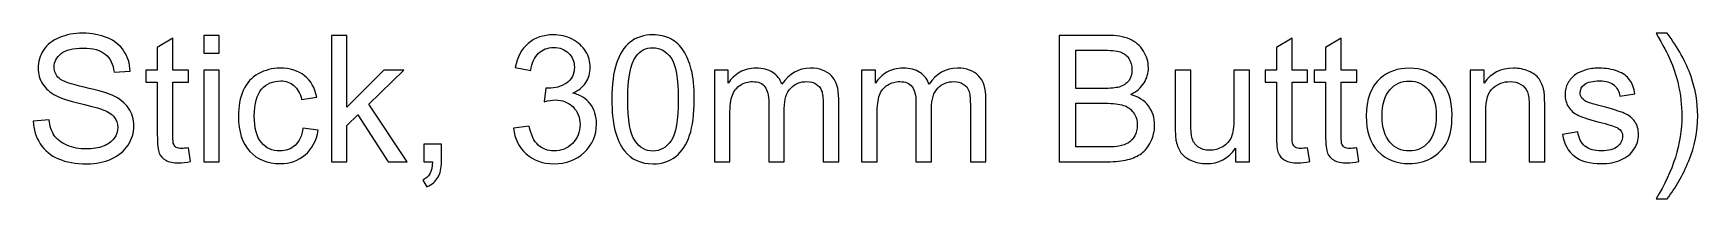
# Model space of a CAD drawing. Header units: millimetres. Extents: x 198 to 2216, y -826 to 151.
# Drawn here: x 723.9 to 963.2, y -583.4 to -559.6 of the extents above; entities that cross this region are included whole.
import ezdxf

# ---------------------------------------------------------------- set-up
doc = ezdxf.new("R2010")
doc.units = ezdxf.units.MM
doc.header["$MEASUREMENT"] = 0
doc.layers.add('Layer 1', color=7, linetype='Continuous')

msp = doc.modelspace()

# ---------------------------------------------------------------- linework, layer by layer
at = {"layer": 'Layer 1', "color": 250}
for points, knots in [([(723.8886, -572.2473), (723.8886, -572.2473), (726.1492, -572.0441), (726.1492, -572.0441), (726.255, -572.9585), (726.5048, -573.7078), (726.8985, -574.2962), (727.2922, -574.8804), (727.9018, -575.3546), (728.7273, -575.7186), (729.5528, -576.0785), (730.4841, -576.2605), (731.5171, -576.2605), (732.4357, -576.2605), (733.2443, -576.125), (733.947, -575.8499), (734.6497, -575.5747), (735.1704, -575.1979), (735.5133, -574.7196), (735.8562, -574.2412), (736.0298, -573.7205), (736.0298, -573.1617), (736.0298, -572.5944), (735.8647, -572.0991), (735.5345, -571.6716), (735.2043, -571.2482), (734.6582, -570.8926), (733.8962, -570.6005), (733.4094, -570.4143), (732.3299, -570.1179), (730.6577, -569.7158), (728.9855, -569.3136), (727.8171, -568.9368), (727.1483, -568.5812), (726.2804, -568.124), (725.637, -567.5568), (725.2136, -566.8837), (724.7861, -566.2106), (724.5744, -565.4528), (724.5744, -564.6188), (724.5744, -563.696), (724.8369, -562.8366), (725.3576, -562.0407), (725.8783, -561.2406), (726.636, -560.6353), (727.6393, -560.2204), (728.6384, -559.8055), (729.7518, -559.5981), (730.9752, -559.5981), (732.3214, -559.5981), (733.511, -559.814), (734.5397, -560.25), (735.5684, -560.6818), (736.36, -561.3211), (736.9146, -562.1677), (737.4691, -563.0102), (737.7655, -563.9669), (737.8078, -565.0337), (737.8078, -565.0337), (735.4964, -565.2115), (735.4964, -565.2115), (735.3736, -564.0643), (734.9545, -563.1964), (734.2391, -562.6122), (733.5237, -562.0238), (732.4653, -561.7317), (731.0683, -561.7317), (729.6121, -561.7317), (728.5495, -561.9984), (727.8849, -562.5318), (727.2202, -563.0652), (726.8858, -563.7087), (726.8858, -564.4622), (726.8858, -565.1141), (727.1229, -565.6518), (727.5928, -566.0751), (728.0584, -566.4942), (729.2649, -566.9302), (731.2207, -567.3705), (733.1765, -567.815), (734.5185, -568.2002), (735.2466, -568.5304), (736.3007, -569.0173), (737.0839, -569.6311), (737.5877, -570.3804), (738.0914, -571.1255), (738.3412, -571.9848), (738.3412, -572.9585), (738.3412, -573.9279), (738.066, -574.8339), (737.5115, -575.689), (736.9569, -576.5441), (736.1653, -577.2088), (735.1281, -577.6829), (734.0909, -578.157), (732.9268, -578.3941), (731.6271, -578.3941), (729.9846, -578.3941), (728.6088, -578.1528), (727.4996, -577.6744), (726.3863, -577.1961), (725.5184, -576.4764), (724.8877, -575.5112), (724.2527, -574.5502), (723.9225, -573.4623), (723.8886, -572.2473)], [0, 0, 0, 0, 0.02857143, 0.02857143, 0.02857143, 0.05714286, 0.05714286, 0.05714286, 0.08571429, 0.08571429, 0.08571429, 0.11428571, 0.11428571, 0.11428571, 0.14285714, 0.14285714, 0.14285714, 0.17142857, 0.17142857, 0.17142857, 0.2, 0.2, 0.2, 0.22857143, 0.22857143, 0.22857143, 0.25714286, 0.25714286, 0.25714286, 0.28571429, 0.28571429, 0.28571429, 0.31428571, 0.31428571, 0.31428571, 0.34285714, 0.34285714, 0.34285714, 0.37142857, 0.37142857, 0.37142857, 0.4, 0.4, 0.4, 0.42857143, 0.42857143, 0.42857143, 0.45714286, 0.45714286, 0.45714286, 0.48571429, 0.48571429, 0.48571429, 0.51428571, 0.51428571, 0.51428571, 0.54285714, 0.54285714, 0.54285714, 0.57142857, 0.57142857, 0.57142857, 0.6, 0.6, 0.6, 0.62857143, 0.62857143, 0.62857143, 0.65714286, 0.65714286, 0.65714286, 0.68571429, 0.68571429, 0.68571429, 0.71428571, 0.71428571, 0.71428571, 0.74285714, 0.74285714, 0.74285714, 0.77142857, 0.77142857, 0.77142857, 0.8, 0.8, 0.8, 0.82857143, 0.82857143, 0.82857143, 0.85714286, 0.85714286, 0.85714286, 0.88571429, 0.88571429, 0.88571429, 0.91428571, 0.91428571, 0.91428571, 0.94285714, 0.94285714, 0.94285714, 0.97142857, 0.97142857, 0.97142857, 1, 1, 1, 1]), ([(748.3954, -562.4429), (748.3954, -562.4429), (748.3954, -559.9029), (748.3954, -559.9029), (748.3954, -559.9029), (750.6306, -559.9029), (750.6306, -559.9029), (750.6306, -559.9029), (750.6306, -562.4429), (750.6306, -562.4429), (750.6306, -562.4429), (748.3954, -562.4429), (748.3954, -562.4429)], [0, 0, 0, 0, 0.25, 0.25, 0.25, 0.5, 0.5, 0.5, 0.75, 0.75, 0.75, 1, 1, 1, 1]), ([(766.7469, -578.0893), (766.7469, -578.0893), (766.7469, -559.9029), (766.7469, -559.9029), (766.7469, -559.9029), (768.9821, -559.9029), (768.9821, -559.9029), (768.9821, -559.9029), (768.9821, -570.2619), (768.9821, -570.2619), (768.9821, -570.2619), (774.2653, -564.9067), (774.2653, -564.9067), (774.2653, -564.9067), (777.1524, -564.9067), (777.1524, -564.9067), (777.1524, -564.9067), (772.1232, -569.8047), (772.1232, -569.8047), (772.1232, -569.8047), (777.6604, -578.0893), (777.6604, -578.0893), (777.6604, -578.0893), (774.9087, -578.0893), (774.9087, -578.0893), (774.9087, -578.0893), (770.5315, -571.3541), (770.5315, -571.3541), (770.5315, -571.3541), (768.9821, -572.8611), (768.9821, -572.8611), (768.9821, -572.8611), (768.9821, -578.0893), (768.9821, -578.0893), (768.9821, -578.0893), (766.7469, -578.0893), (766.7469, -578.0893)], [0, 0, 0, 0, 0.08333333, 0.08333333, 0.08333333, 0.16666667, 0.16666667, 0.16666667, 0.25, 0.25, 0.25, 0.33333333, 0.33333333, 0.33333333, 0.41666667, 0.41666667, 0.41666667, 0.5, 0.5, 0.5, 0.58333333, 0.58333333, 0.58333333, 0.66666667, 0.66666667, 0.66666667, 0.75, 0.75, 0.75, 0.83333333, 0.83333333, 0.83333333, 0.91666667, 0.91666667, 0.91666667, 1, 1, 1, 1]), ([(792.9428, -573.2633), (792.9428, -573.2633), (795.178, -572.9585), (795.178, -572.9585), (795.4362, -574.2285), (795.868, -575.1429), (796.4819, -575.7017), (797.0957, -576.2605), (797.8492, -576.5399), (798.7425, -576.5399), (799.8008, -576.5399), (800.694, -576.1758), (801.4137, -575.4477), (802.1334, -574.7196), (802.4932, -573.8179), (802.4932, -572.7426), (802.4932, -571.7181), (802.1588, -570.8715), (801.4857, -570.2026), (800.8168, -569.538), (799.9659, -569.2035), (798.9287, -569.2035), (798.5054, -569.2035), (797.9805, -569.2882), (797.3497, -569.4533), (797.3497, -569.4533), (797.5995, -567.4975), (797.5995, -567.4975), (797.7476, -567.5144), (797.8704, -567.5229), (797.9593, -567.5229), (798.916, -567.5229), (799.7712, -567.2731), (800.5374, -566.7778), (801.2994, -566.2825), (801.6804, -565.5205), (801.6804, -564.4918), (801.6804, -563.6748), (801.401, -562.9975), (800.8464, -562.4598), (800.2919, -561.9222), (799.5764, -561.6555), (798.7001, -561.6555), (797.8281, -561.6555), (797.1042, -561.9307), (796.5242, -562.481), (795.9442, -563.0313), (795.5717, -563.8568), (795.4066, -564.9575), (795.4066, -564.9575), (793.1714, -564.5511), (793.1714, -564.5511), (793.4466, -563.0525), (794.0646, -561.8883), (795.0341, -561.0628), (795.9993, -560.2373), (797.2058, -559.8267), (798.6451, -559.8267), (799.6357, -559.8267), (800.5501, -560.0384), (801.3841, -560.4659), (802.2223, -560.8893), (802.8615, -561.4692), (803.3018, -562.2016), (803.7463, -562.9382), (803.9664, -563.7171), (803.9664, -564.5426), (803.9664, -565.3258), (803.7547, -566.037), (803.3356, -566.6805), (802.9123, -567.3239), (802.2858, -567.8362), (801.4603, -568.2172), (802.5355, -568.4627), (803.3695, -568.9792), (803.9664, -569.7623), (804.5591, -570.5413), (804.8554, -571.5234), (804.8554, -572.696), (804.8554, -574.2835), (804.2754, -575.634), (803.1197, -576.7389), (801.9598, -577.8438), (800.4951, -578.3941), (798.7255, -578.3941), (797.1296, -578.3941), (795.8045, -577.9157), (794.7504, -576.9632), (793.6921, -576.0107), (793.091, -574.7788), (792.9428, -573.2633)], [0, 0, 0, 0, 0.03333333, 0.03333333, 0.03333333, 0.06666667, 0.06666667, 0.06666667, 0.1, 0.1, 0.1, 0.13333333, 0.13333333, 0.13333333, 0.16666667, 0.16666667, 0.16666667, 0.2, 0.2, 0.2, 0.23333333, 0.23333333, 0.23333333, 0.26666667, 0.26666667, 0.26666667, 0.3, 0.3, 0.3, 0.33333333, 0.33333333, 0.33333333, 0.36666667, 0.36666667, 0.36666667, 0.4, 0.4, 0.4, 0.43333333, 0.43333333, 0.43333333, 0.46666667, 0.46666667, 0.46666667, 0.5, 0.5, 0.5, 0.53333333, 0.53333333, 0.53333333, 0.56666667, 0.56666667, 0.56666667, 0.6, 0.6, 0.6, 0.63333333, 0.63333333, 0.63333333, 0.66666667, 0.66666667, 0.66666667, 0.7, 0.7, 0.7, 0.73333333, 0.73333333, 0.73333333, 0.76666667, 0.76666667, 0.76666667, 0.8, 0.8, 0.8, 0.83333333, 0.83333333, 0.83333333, 0.86666667, 0.86666667, 0.86666667, 0.9, 0.9, 0.9, 0.93333333, 0.93333333, 0.93333333, 0.96666667, 0.96666667, 0.96666667, 1, 1, 1, 1]), ([(807.0694, -569.1146), (807.0694, -566.9683), (807.2895, -565.2327), (807.7298, -563.9203), (808.1743, -562.6038), (808.8305, -561.592), (809.7025, -560.885), (810.5704, -560.1781), (811.6668, -559.8267), (812.9876, -559.8267), (813.9613, -559.8267), (814.8164, -560.0214), (815.5572, -560.4151), (816.2938, -560.8088), (816.9034, -561.3761), (817.3776, -562.1169), (817.8517, -562.8535), (818.2242, -563.7552), (818.4952, -564.8178), (818.7703, -565.8804), (818.9058, -567.3155), (818.9058, -569.1146), (818.9058, -571.2482), (818.6857, -572.9754), (818.2496, -574.2878), (817.8136, -575.6043), (817.1574, -576.6161), (816.2854, -577.3273), (815.4175, -578.0385), (814.3169, -578.3941), (812.9876, -578.3941), (811.2392, -578.3941), (809.8634, -577.7718), (808.8643, -576.523), (807.6663, -574.999), (807.0694, -572.5309), (807.0694, -569.1146)], [0, 0, 0, 0, 0.08333333, 0.08333333, 0.08333333, 0.16666667, 0.16666667, 0.16666667, 0.25, 0.25, 0.25, 0.33333333, 0.33333333, 0.33333333, 0.41666667, 0.41666667, 0.41666667, 0.5, 0.5, 0.5, 0.58333333, 0.58333333, 0.58333333, 0.66666667, 0.66666667, 0.66666667, 0.75, 0.75, 0.75, 0.83333333, 0.83333333, 0.83333333, 0.91666667, 0.91666667, 0.91666667, 1, 1, 1, 1]), ([(871.3568, -578.0893), (871.3568, -578.0893), (871.3568, -559.9029), (871.3568, -559.9029), (871.3568, -559.9029), (878.1809, -559.9029), (878.1809, -559.9029), (879.5695, -559.9029), (880.6828, -560.0849), (881.5253, -560.4532), (882.3635, -560.8215), (883.0196, -561.3888), (883.4938, -562.155), (883.9721, -562.917), (884.2092, -563.7171), (884.2092, -564.5553), (884.2092, -565.33), (883.9975, -566.0624), (883.5784, -566.7482), (883.1593, -567.434), (882.5243, -567.9886), (881.6734, -568.4119), (882.7741, -568.7336), (883.6208, -569.284), (884.2092, -570.0629), (884.8019, -570.8376), (885.0982, -571.7562), (885.0982, -572.8146), (885.0982, -573.6697), (884.9162, -574.4613), (884.5563, -575.1937), (884.1965, -575.9261), (883.752, -576.4891), (883.2228, -576.887), (882.6937, -577.2807), (882.029, -577.5813), (881.2332, -577.7845), (880.4331, -577.9877), (879.4552, -578.0893), (878.2952, -578.0893), (878.2952, -578.0893), (871.3568, -578.0893), (871.3568, -578.0893)], [0, 0, 0, 0, 0.07142857, 0.07142857, 0.07142857, 0.14285714, 0.14285714, 0.14285714, 0.21428571, 0.21428571, 0.21428571, 0.28571429, 0.28571429, 0.28571429, 0.35714286, 0.35714286, 0.35714286, 0.42857143, 0.42857143, 0.42857143, 0.5, 0.5, 0.5, 0.57142857, 0.57142857, 0.57142857, 0.64285714, 0.64285714, 0.64285714, 0.71428571, 0.71428571, 0.71428571, 0.78571429, 0.78571429, 0.78571429, 0.85714286, 0.85714286, 0.85714286, 0.92857143, 0.92857143, 0.92857143, 1, 1, 1, 1]), ([(958.7878, -583.4233), (958.7878, -583.4233), (957.1876, -583.4233), (957.1876, -583.4233), (959.6599, -579.4567), (960.896, -575.4858), (960.896, -571.5107), (960.896, -569.9571), (960.7182, -568.4161), (960.3626, -566.8879), (960.0832, -565.6475), (959.6895, -564.458), (959.1857, -563.315), (958.864, -562.5741), (958.1951, -561.3338), (957.1876, -559.5981), (957.1876, -559.5981), (958.7878, -559.5981), (958.7878, -559.5981), (960.3372, -561.6724), (961.4844, -563.7552), (962.2295, -565.8465), (962.8645, -567.6457), (963.182, -569.5295), (963.182, -571.498), (963.182, -573.729), (962.7544, -575.888), (961.8993, -577.9708), (961.0484, -580.0536), (960.0112, -581.8697), (958.7878, -583.4233)], [0, 0, 0, 0, 0.1, 0.1, 0.1, 0.2, 0.2, 0.2, 0.3, 0.3, 0.3, 0.4, 0.4, 0.4, 0.5, 0.5, 0.5, 0.6, 0.6, 0.6, 0.7, 0.7, 0.7, 0.8, 0.8, 0.8, 0.9, 0.9, 0.9, 1, 1, 1, 1]), ([(746.1898, -576.0954), (746.1898, -576.0954), (746.4946, -578.0681), (746.4946, -578.0681), (745.8681, -578.1994), (745.305, -578.2671), (744.814, -578.2671), (744.0054, -578.2671), (743.3789, -578.1401), (742.9301, -577.8819), (742.4856, -577.6236), (742.1724, -577.2892), (741.9903, -576.8701), (741.8083, -576.451), (741.7194, -575.5705), (741.7194, -574.2285), (741.7194, -574.2285), (741.7194, -566.6339), (741.7194, -566.6339), (741.7194, -566.6339), (740.0684, -566.6339), (740.0684, -566.6339), (740.0684, -566.6339), (740.0684, -564.9067), (740.0684, -564.9067), (740.0684, -564.9067), (741.7194, -564.9067), (741.7194, -564.9067), (741.7194, -564.9067), (741.7194, -561.647), (741.7194, -561.647), (741.7194, -561.647), (743.9546, -560.3051), (743.9546, -560.3051), (743.9546, -560.3051), (743.9546, -564.9067), (743.9546, -564.9067), (743.9546, -564.9067), (746.1898, -564.9067), (746.1898, -564.9067), (746.1898, -564.9067), (746.1898, -566.6339), (746.1898, -566.6339), (746.1898, -566.6339), (743.9546, -566.6339), (743.9546, -566.6339), (743.9546, -566.6339), (743.9546, -574.3555), (743.9546, -574.3555), (743.9546, -574.9947), (743.9927, -575.4054), (744.0731, -575.5874), (744.1493, -575.7694), (744.2763, -575.9134), (744.4541, -576.0234), (744.6319, -576.1293), (744.8859, -576.1843), (745.2161, -576.1843), (745.4617, -576.1843), (745.7876, -576.1547), (746.1898, -576.0954)], [0, 0, 0, 0, 0.05, 0.05, 0.05, 0.1, 0.1, 0.1, 0.15, 0.15, 0.15, 0.2, 0.2, 0.2, 0.25, 0.25, 0.25, 0.3, 0.3, 0.3, 0.35, 0.35, 0.35, 0.4, 0.4, 0.4, 0.45, 0.45, 0.45, 0.5, 0.5, 0.5, 0.55, 0.55, 0.55, 0.6, 0.6, 0.6, 0.65, 0.65, 0.65, 0.7, 0.7, 0.7, 0.75, 0.75, 0.75, 0.8, 0.8, 0.8, 0.85, 0.85, 0.85, 0.9, 0.9, 0.9, 0.95, 0.95, 0.95, 1, 1, 1, 1]), ([(809.3554, -569.1231), (809.3554, -572.1161), (809.7025, -574.1057), (810.401, -575.0879), (811.0995, -576.0742), (811.9631, -576.5653), (812.9876, -576.5653), (814.0121, -576.5653), (814.8757, -576.07), (815.5742, -575.0836), (816.2727, -574.093), (816.6198, -572.1076), (816.6198, -569.1231), (816.6198, -566.1301), (816.2727, -564.1405), (815.5742, -563.1583), (814.8799, -562.172), (814.0078, -561.6809), (812.9622, -561.6809), (811.9377, -561.6809), (811.1165, -562.1169), (810.5026, -562.9848), (809.7364, -564.0897), (809.3554, -566.1386), (809.3554, -569.1231)], [0, 0, 0, 0, 0.125, 0.125, 0.125, 0.25, 0.25, 0.25, 0.375, 0.375, 0.375, 0.5, 0.5, 0.5, 0.625, 0.625, 0.625, 0.75, 0.75, 0.75, 0.875, 0.875, 0.875, 1, 1, 1, 1]), ([(873.7698, -567.5483), (873.7698, -567.5483), (877.7026, -567.5483), (877.7026, -567.5483), (878.7694, -567.5483), (879.5356, -567.4763), (879.997, -567.3366), (880.6109, -567.1546), (881.0723, -566.8498), (881.3813, -566.4265), (881.6904, -566.0031), (881.847, -565.474), (881.847, -564.8347), (881.847, -564.2294), (881.7031, -563.696), (881.411, -563.2388), (881.1231, -562.7773), (880.7082, -562.4598), (880.1706, -562.2905), (879.633, -562.1212), (878.7101, -562.0365), (877.4062, -562.0365), (877.4062, -562.0365), (873.7698, -562.0365), (873.7698, -562.0365), (873.7698, -562.0365), (873.7698, -567.5483), (873.7698, -567.5483)], [0, 0, 0, 0, 0.11111111, 0.11111111, 0.11111111, 0.22222222, 0.22222222, 0.22222222, 0.33333333, 0.33333333, 0.33333333, 0.44444444, 0.44444444, 0.44444444, 0.55555556, 0.55555556, 0.55555556, 0.66666667, 0.66666667, 0.66666667, 0.77777778, 0.77777778, 0.77777778, 0.88888889, 0.88888889, 0.88888889, 1, 1, 1, 1]), ([(907.0988, -576.0954), (907.0988, -576.0954), (907.4036, -578.0681), (907.4036, -578.0681), (906.7771, -578.1994), (906.214, -578.2671), (905.723, -578.2671), (904.9144, -578.2671), (904.2879, -578.1401), (903.8391, -577.8819), (903.3946, -577.6236), (903.0814, -577.2892), (902.8993, -576.8701), (902.7173, -576.451), (902.6284, -575.5705), (902.6284, -574.2285), (902.6284, -574.2285), (902.6284, -566.6339), (902.6284, -566.6339), (902.6284, -566.6339), (900.9774, -566.6339), (900.9774, -566.6339), (900.9774, -566.6339), (900.9774, -564.9067), (900.9774, -564.9067), (900.9774, -564.9067), (902.6284, -564.9067), (902.6284, -564.9067), (902.6284, -564.9067), (902.6284, -561.647), (902.6284, -561.647), (902.6284, -561.647), (904.8636, -560.3051), (904.8636, -560.3051), (904.8636, -560.3051), (904.8636, -564.9067), (904.8636, -564.9067), (904.8636, -564.9067), (907.0988, -564.9067), (907.0988, -564.9067), (907.0988, -564.9067), (907.0988, -566.6339), (907.0988, -566.6339), (907.0988, -566.6339), (904.8636, -566.6339), (904.8636, -566.6339), (904.8636, -566.6339), (904.8636, -574.3555), (904.8636, -574.3555), (904.8636, -574.9947), (904.9017, -575.4054), (904.9821, -575.5874), (905.0583, -575.7694), (905.1853, -575.9134), (905.3631, -576.0234), (905.5409, -576.1293), (905.7949, -576.1843), (906.1251, -576.1843), (906.3707, -576.1843), (906.6966, -576.1547), (907.0988, -576.0954)], [0, 0, 0, 0, 0.05, 0.05, 0.05, 0.1, 0.1, 0.1, 0.15, 0.15, 0.15, 0.2, 0.2, 0.2, 0.25, 0.25, 0.25, 0.3, 0.3, 0.3, 0.35, 0.35, 0.35, 0.4, 0.4, 0.4, 0.45, 0.45, 0.45, 0.5, 0.5, 0.5, 0.55, 0.55, 0.55, 0.6, 0.6, 0.6, 0.65, 0.65, 0.65, 0.7, 0.7, 0.7, 0.75, 0.75, 0.75, 0.8, 0.8, 0.8, 0.85, 0.85, 0.85, 0.9, 0.9, 0.9, 0.95, 0.95, 0.95, 1, 1, 1, 1]), ([(914.1558, -576.0954), (914.1558, -576.0954), (914.4606, -578.0681), (914.4606, -578.0681), (913.8341, -578.1994), (913.271, -578.2671), (912.78, -578.2671), (911.9714, -578.2671), (911.3449, -578.1401), (910.8961, -577.8819), (910.4516, -577.6236), (910.1384, -577.2892), (909.9563, -576.8701), (909.7743, -576.451), (909.6854, -575.5705), (909.6854, -574.2285), (909.6854, -574.2285), (909.6854, -566.6339), (909.6854, -566.6339), (909.6854, -566.6339), (908.0344, -566.6339), (908.0344, -566.6339), (908.0344, -566.6339), (908.0344, -564.9067), (908.0344, -564.9067), (908.0344, -564.9067), (909.6854, -564.9067), (909.6854, -564.9067), (909.6854, -564.9067), (909.6854, -561.647), (909.6854, -561.647), (909.6854, -561.647), (911.9206, -560.3051), (911.9206, -560.3051), (911.9206, -560.3051), (911.9206, -564.9067), (911.9206, -564.9067), (911.9206, -564.9067), (914.1558, -564.9067), (914.1558, -564.9067), (914.1558, -564.9067), (914.1558, -566.6339), (914.1558, -566.6339), (914.1558, -566.6339), (911.9206, -566.6339), (911.9206, -566.6339), (911.9206, -566.6339), (911.9206, -574.3555), (911.9206, -574.3555), (911.9206, -574.9947), (911.9587, -575.4054), (912.0391, -575.5874), (912.1153, -575.7694), (912.2423, -575.9134), (912.4201, -576.0234), (912.5979, -576.1293), (912.8519, -576.1843), (913.1821, -576.1843), (913.4277, -576.1843), (913.7536, -576.1547), (914.1558, -576.0954)], [0, 0, 0, 0, 0.05, 0.05, 0.05, 0.1, 0.1, 0.1, 0.15, 0.15, 0.15, 0.2, 0.2, 0.2, 0.25, 0.25, 0.25, 0.3, 0.3, 0.3, 0.35, 0.35, 0.35, 0.4, 0.4, 0.4, 0.45, 0.45, 0.45, 0.5, 0.5, 0.5, 0.55, 0.55, 0.55, 0.6, 0.6, 0.6, 0.65, 0.65, 0.65, 0.7, 0.7, 0.7, 0.75, 0.75, 0.75, 0.8, 0.8, 0.8, 0.85, 0.85, 0.85, 0.9, 0.9, 0.9, 0.95, 0.95, 0.95, 1, 1, 1, 1]), ([(762.649, -573.2633), (762.649, -573.2633), (764.8334, -573.5681), (764.8334, -573.5681), (764.5921, -575.0709), (763.9825, -576.2436), (762.9961, -577.0945), (762.0098, -577.9454), (760.7948, -578.3687), (759.3597, -578.3687), (757.5605, -578.3687), (756.1127, -577.7803), (755.0205, -576.6034), (753.9241, -575.4265), (753.378, -573.7417), (753.378, -571.5488), (753.378, -570.1264), (753.6151, -568.886), (754.085, -567.8192), (754.5549, -566.7567), (755.2703, -565.9566), (756.2355, -565.4274), (757.1965, -564.894), (758.2421, -564.6273), (759.3766, -564.6273), (760.8033, -564.6273), (761.9759, -564.9871), (762.8818, -565.711), (763.792, -566.4349), (764.3762, -567.4636), (764.6302, -568.7929), (764.6302, -568.7929), (762.4712, -569.1231), (762.4712, -569.1231), (762.2638, -568.2383), (761.8997, -567.5737), (761.3705, -567.125), (760.8456, -566.6805), (760.2106, -566.4561), (759.4655, -566.4561), (758.3395, -566.4561), (757.4251, -566.8583), (756.7181, -567.6626), (756.0154, -568.4712), (755.664, -569.7412), (755.664, -571.4853), (755.664, -573.2548), (756.0027, -574.5375), (756.68, -575.3376), (757.3616, -576.1377), (758.2463, -576.5399), (759.3343, -576.5399), (760.2148, -576.5399), (760.9472, -576.2732), (761.5314, -575.7356), (762.1198, -575.2022), (762.4924, -574.3767), (762.649, -573.2633)], [0, 0, 0, 0, 0.05263158, 0.05263158, 0.05263158, 0.10526316, 0.10526316, 0.10526316, 0.15789474, 0.15789474, 0.15789474, 0.21052632, 0.21052632, 0.21052632, 0.26315789, 0.26315789, 0.26315789, 0.31578947, 0.31578947, 0.31578947, 0.36842105, 0.36842105, 0.36842105, 0.42105263, 0.42105263, 0.42105263, 0.47368421, 0.47368421, 0.47368421, 0.52631579, 0.52631579, 0.52631579, 0.57894737, 0.57894737, 0.57894737, 0.63157895, 0.63157895, 0.63157895, 0.68421053, 0.68421053, 0.68421053, 0.73684211, 0.73684211, 0.73684211, 0.78947368, 0.78947368, 0.78947368, 0.84210526, 0.84210526, 0.84210526, 0.89473684, 0.89473684, 0.89473684, 0.94736842, 0.94736842, 0.94736842, 1, 1, 1, 1]), ([(821.8056, -578.0893), (821.8056, -578.0893), (821.8056, -564.9067), (821.8056, -564.9067), (821.8056, -564.9067), (823.8122, -564.9067), (823.8122, -564.9067), (823.8122, -564.9067), (823.8122, -566.7694), (823.8122, -566.7694), (824.2228, -566.1259), (824.7732, -565.6052), (825.459, -565.2157), (826.1448, -564.822), (826.9237, -564.6273), (827.8, -564.6273), (828.7737, -564.6273), (829.5738, -564.8305), (830.1961, -565.2327), (830.8184, -565.6391), (831.2586, -566.2021), (831.5126, -566.9302), (832.5625, -565.3935), (833.9214, -564.6273), (835.5978, -564.6273), (836.9101, -564.6273), (837.9219, -564.9871), (838.6246, -565.711), (839.3316, -566.4349), (839.6872, -567.5483), (839.6872, -569.0511), (839.6872, -569.0511), (839.6872, -578.0893), (839.6872, -578.0893), (839.6872, -578.0893), (837.452, -578.0893), (837.452, -578.0893), (837.452, -578.0893), (837.452, -569.792), (837.452, -569.792), (837.452, -568.903), (837.3758, -568.2595), (837.2319, -567.8658), (837.0879, -567.4721), (836.8255, -567.1588), (836.4402, -566.9175), (836.0592, -566.6762), (835.6105, -566.5577), (835.0983, -566.5577), (834.1669, -566.5577), (833.3965, -566.8667), (832.7826, -567.4806), (832.1688, -568.0986), (831.864, -569.085), (831.864, -570.4397), (831.864, -570.4397), (831.864, -578.0893), (831.864, -578.0893), (831.864, -578.0893), (829.6288, -578.0893), (829.6288, -578.0893), (829.6288, -578.0893), (829.6288, -569.5337), (829.6288, -569.5337), (829.6288, -568.5431), (829.4468, -567.7981), (829.0827, -567.3028), (828.7186, -566.8075), (828.1217, -566.5577), (827.2962, -566.5577), (826.6697, -566.5577), (826.0897, -566.7228), (825.5563, -567.053), (825.0229, -567.3832), (824.6377, -567.8658), (824.3964, -568.505), (824.1593, -569.14), (824.0408, -570.0587), (824.0408, -571.2567), (824.0408, -571.2567), (824.0408, -578.0893), (824.0408, -578.0893), (824.0408, -578.0893), (821.8056, -578.0893), (821.8056, -578.0893)], [0, 0, 0, 0, 0.03571429, 0.03571429, 0.03571429, 0.07142857, 0.07142857, 0.07142857, 0.10714286, 0.10714286, 0.10714286, 0.14285714, 0.14285714, 0.14285714, 0.17857143, 0.17857143, 0.17857143, 0.21428571, 0.21428571, 0.21428571, 0.25, 0.25, 0.25, 0.28571429, 0.28571429, 0.28571429, 0.32142857, 0.32142857, 0.32142857, 0.35714286, 0.35714286, 0.35714286, 0.39285714, 0.39285714, 0.39285714, 0.42857143, 0.42857143, 0.42857143, 0.46428571, 0.46428571, 0.46428571, 0.5, 0.5, 0.5, 0.53571429, 0.53571429, 0.53571429, 0.57142857, 0.57142857, 0.57142857, 0.60714286, 0.60714286, 0.60714286, 0.64285714, 0.64285714, 0.64285714, 0.67857143, 0.67857143, 0.67857143, 0.71428571, 0.71428571, 0.71428571, 0.75, 0.75, 0.75, 0.78571429, 0.78571429, 0.78571429, 0.82142857, 0.82142857, 0.82142857, 0.85714286, 0.85714286, 0.85714286, 0.89285714, 0.89285714, 0.89285714, 0.92857143, 0.92857143, 0.92857143, 0.96428571, 0.96428571, 0.96428571, 1, 1, 1, 1]), ([(842.9638, -578.0893), (842.9638, -578.0893), (842.9638, -564.9067), (842.9638, -564.9067), (842.9638, -564.9067), (844.9704, -564.9067), (844.9704, -564.9067), (844.9704, -564.9067), (844.9704, -566.7694), (844.9704, -566.7694), (845.381, -566.1259), (845.9314, -565.6052), (846.6172, -565.2157), (847.303, -564.822), (848.0819, -564.6273), (848.9582, -564.6273), (849.9319, -564.6273), (850.732, -564.8305), (851.3543, -565.2327), (851.9766, -565.6391), (852.4168, -566.2021), (852.6708, -566.9302), (853.7207, -565.3935), (855.0796, -564.6273), (856.756, -564.6273), (858.0683, -564.6273), (859.0801, -564.9871), (859.7828, -565.711), (860.4898, -566.4349), (860.8454, -567.5483), (860.8454, -569.0511), (860.8454, -569.0511), (860.8454, -578.0893), (860.8454, -578.0893), (860.8454, -578.0893), (858.6102, -578.0893), (858.6102, -578.0893), (858.6102, -578.0893), (858.6102, -569.792), (858.6102, -569.792), (858.6102, -568.903), (858.534, -568.2595), (858.3901, -567.8658), (858.2461, -567.4721), (857.9837, -567.1588), (857.5984, -566.9175), (857.2174, -566.6762), (856.7687, -566.5577), (856.2565, -566.5577), (855.3251, -566.5577), (854.5547, -566.8667), (853.9408, -567.4806), (853.327, -568.0986), (853.0222, -569.085), (853.0222, -570.4397), (853.0222, -570.4397), (853.0222, -578.0893), (853.0222, -578.0893), (853.0222, -578.0893), (850.787, -578.0893), (850.787, -578.0893), (850.787, -578.0893), (850.787, -569.5337), (850.787, -569.5337), (850.787, -568.5431), (850.605, -567.7981), (850.2409, -567.3028), (849.8768, -566.8075), (849.2799, -566.5577), (848.4544, -566.5577), (847.8279, -566.5577), (847.2479, -566.7228), (846.7145, -567.053), (846.1811, -567.3832), (845.7959, -567.8658), (845.5546, -568.505), (845.3175, -569.14), (845.199, -570.0587), (845.199, -571.2567), (845.199, -571.2567), (845.199, -578.0893), (845.199, -578.0893), (845.199, -578.0893), (842.9638, -578.0893), (842.9638, -578.0893)], [0, 0, 0, 0, 0.03571429, 0.03571429, 0.03571429, 0.07142857, 0.07142857, 0.07142857, 0.10714286, 0.10714286, 0.10714286, 0.14285714, 0.14285714, 0.14285714, 0.17857143, 0.17857143, 0.17857143, 0.21428571, 0.21428571, 0.21428571, 0.25, 0.25, 0.25, 0.28571429, 0.28571429, 0.28571429, 0.32142857, 0.32142857, 0.32142857, 0.35714286, 0.35714286, 0.35714286, 0.39285714, 0.39285714, 0.39285714, 0.42857143, 0.42857143, 0.42857143, 0.46428571, 0.46428571, 0.46428571, 0.5, 0.5, 0.5, 0.53571429, 0.53571429, 0.53571429, 0.57142857, 0.57142857, 0.57142857, 0.60714286, 0.60714286, 0.60714286, 0.64285714, 0.64285714, 0.64285714, 0.67857143, 0.67857143, 0.67857143, 0.71428571, 0.71428571, 0.71428571, 0.75, 0.75, 0.75, 0.78571429, 0.78571429, 0.78571429, 0.82142857, 0.82142857, 0.82142857, 0.85714286, 0.85714286, 0.85714286, 0.89285714, 0.89285714, 0.89285714, 0.92857143, 0.92857143, 0.92857143, 0.96428571, 0.96428571, 0.96428571, 1, 1, 1, 1]), ([(915.5232, -571.498), (915.5232, -569.0638), (916.2005, -567.2604), (917.5594, -566.0878), (918.6897, -565.1141), (920.074, -564.6273), (921.7039, -564.6273), (923.5115, -564.6273), (924.9932, -565.22), (926.1446, -566.4053), (927.2919, -567.5864), (927.8676, -569.2247), (927.8676, -571.3117), (927.8676, -573.0051), (927.6136, -574.3343), (927.1056, -575.3038), (926.5976, -576.2732), (925.8568, -577.0267), (924.8831, -577.5644), (923.9137, -578.102), (922.8511, -578.3687), (921.7039, -578.3687), (919.8581, -578.3687), (918.368, -577.7803), (917.2292, -576.5992), (916.0905, -575.4181), (915.5232, -573.7163), (915.5232, -571.498)], [0, 0, 0, 0, 0.11111111, 0.11111111, 0.11111111, 0.22222222, 0.22222222, 0.22222222, 0.33333333, 0.33333333, 0.33333333, 0.44444444, 0.44444444, 0.44444444, 0.55555556, 0.55555556, 0.55555556, 0.66666667, 0.66666667, 0.66666667, 0.77777778, 0.77777778, 0.77777778, 0.88888889, 0.88888889, 0.88888889, 1, 1, 1, 1]), ([(930.488, -578.0893), (930.488, -578.0893), (930.488, -564.9067), (930.488, -564.9067), (930.488, -564.9067), (932.4946, -564.9067), (932.4946, -564.9067), (932.4946, -564.9067), (932.4946, -566.7778), (932.4946, -566.7778), (933.4598, -565.3427), (934.8568, -564.6273), (936.6814, -564.6273), (937.4772, -564.6273), (938.2054, -564.7712), (938.87, -565.0549), (939.5346, -565.3385), (940.0342, -565.7153), (940.3644, -566.1767), (940.6946, -566.6381), (940.9274, -567.1885), (941.0586, -567.8235), (941.1391, -568.2383), (941.1814, -568.9622), (941.1814, -569.9952), (941.1814, -569.9952), (941.1814, -578.0893), (941.1814, -578.0893), (941.1814, -578.0893), (938.9462, -578.0893), (938.9462, -578.0893), (938.9462, -578.0893), (938.9462, -570.0798), (938.9462, -570.0798), (938.9462, -569.1697), (938.8615, -568.4881), (938.688, -568.0394), (938.5144, -567.5906), (938.2054, -567.2308), (937.7651, -566.9599), (937.3248, -566.6932), (936.8041, -566.5577), (936.2115, -566.5577), (935.2632, -566.5577), (934.4462, -566.8583), (933.7561, -567.4636), (933.0661, -568.0648), (932.7232, -569.212), (932.7232, -570.8969), (932.7232, -570.8969), (932.7232, -578.0893), (932.7232, -578.0893), (932.7232, -578.0893), (930.488, -578.0893), (930.488, -578.0893)], [0, 0, 0, 0, 0.05555556, 0.05555556, 0.05555556, 0.11111111, 0.11111111, 0.11111111, 0.16666667, 0.16666667, 0.16666667, 0.22222222, 0.22222222, 0.22222222, 0.27777778, 0.27777778, 0.27777778, 0.33333333, 0.33333333, 0.33333333, 0.38888889, 0.38888889, 0.38888889, 0.44444444, 0.44444444, 0.44444444, 0.5, 0.5, 0.5, 0.55555556, 0.55555556, 0.55555556, 0.61111111, 0.61111111, 0.61111111, 0.66666667, 0.66666667, 0.66666667, 0.72222222, 0.72222222, 0.72222222, 0.77777778, 0.77777778, 0.77777778, 0.83333333, 0.83333333, 0.83333333, 0.88888889, 0.88888889, 0.88888889, 0.94444444, 0.94444444, 0.94444444, 1, 1, 1, 1]), ([(943.7256, -574.1523), (943.7256, -574.1523), (945.9354, -573.7967), (945.9354, -573.7967), (946.0582, -574.6815), (946.4053, -575.3588), (946.9726, -575.8329), (947.5398, -576.3028), (948.3357, -576.5399), (949.3517, -576.5399), (950.3804, -576.5399), (951.1424, -576.3325), (951.6419, -575.9134), (952.1372, -575.4985), (952.387, -575.0074), (952.387, -574.4444), (952.387, -573.9406), (952.1626, -573.5427), (951.7181, -573.2548), (951.4049, -573.0559), (950.6429, -572.8061), (949.4321, -572.4971), (947.7981, -572.0864), (946.6678, -571.7308), (946.0328, -571.4303), (945.402, -571.1255), (944.9236, -570.7106), (944.5977, -570.1772), (944.2717, -569.648), (944.1066, -569.0596), (944.1066, -568.4161), (944.1066, -567.8277), (944.2421, -567.2858), (944.5088, -566.7863), (944.7797, -566.2868), (945.1438, -565.8719), (945.6052, -565.5417), (945.9523, -565.2877), (946.4265, -565.0718), (947.0234, -564.894), (947.6245, -564.7162), (948.2637, -564.6273), (948.9495, -564.6273), (949.9825, -564.6273), (950.8884, -564.7755), (951.6673, -565.076), (952.4505, -565.3724), (953.0262, -565.7788), (953.3988, -566.2868), (953.7671, -566.799), (954.0253, -567.4806), (954.165, -568.3357), (954.165, -568.3357), (951.9806, -568.6405), (951.9806, -568.6405), (951.8832, -567.9547), (951.5954, -567.4171), (951.1212, -567.0318), (950.6471, -566.6466), (949.9782, -566.4561), (949.1104, -566.4561), (948.0902, -566.4561), (947.3578, -566.6254), (946.9218, -566.9641), (946.4857, -567.3028), (946.2656, -567.7007), (946.2656, -568.1537), (946.2656, -568.4415), (946.3545, -568.704), (946.5365, -568.9368), (946.7186, -569.1739), (947.0022, -569.3729), (947.3917, -569.5295), (947.616, -569.6142), (948.268, -569.8047), (949.3602, -570.101), (950.935, -570.5201), (952.0356, -570.8672), (952.6622, -571.1339), (953.2887, -571.4006), (953.7798, -571.7943), (954.1354, -572.3023), (954.4952, -572.8146), (954.673, -573.4496), (954.673, -574.2116), (954.673, -574.9524), (954.4571, -575.6509), (954.0211, -576.3071), (953.585, -576.9632), (952.9585, -577.4712), (952.1415, -577.8311), (951.3202, -578.1909), (950.3931, -578.3687), (949.3602, -578.3687), (947.6499, -578.3687), (946.3418, -578.0131), (945.4443, -577.3061), (944.5469, -576.5949), (943.9754, -575.5451), (943.7256, -574.1523)], [0, 0, 0, 0, 0.03030303, 0.03030303, 0.03030303, 0.06060606, 0.06060606, 0.06060606, 0.09090909, 0.09090909, 0.09090909, 0.12121212, 0.12121212, 0.12121212, 0.15151515, 0.15151515, 0.15151515, 0.18181818, 0.18181818, 0.18181818, 0.21212121, 0.21212121, 0.21212121, 0.24242424, 0.24242424, 0.24242424, 0.27272727, 0.27272727, 0.27272727, 0.3030303, 0.3030303, 0.3030303, 0.33333333, 0.33333333, 0.33333333, 0.36363636, 0.36363636, 0.36363636, 0.39393939, 0.39393939, 0.39393939, 0.42424242, 0.42424242, 0.42424242, 0.45454545, 0.45454545, 0.45454545, 0.48484848, 0.48484848, 0.48484848, 0.51515152, 0.51515152, 0.51515152, 0.54545455, 0.54545455, 0.54545455, 0.57575758, 0.57575758, 0.57575758, 0.60606061, 0.60606061, 0.60606061, 0.63636364, 0.63636364, 0.63636364, 0.66666667, 0.66666667, 0.66666667, 0.6969697, 0.6969697, 0.6969697, 0.72727273, 0.72727273, 0.72727273, 0.75757576, 0.75757576, 0.75757576, 0.78787879, 0.78787879, 0.78787879, 0.81818182, 0.81818182, 0.81818182, 0.84848485, 0.84848485, 0.84848485, 0.87878788, 0.87878788, 0.87878788, 0.90909091, 0.90909091, 0.90909091, 0.93939394, 0.93939394, 0.93939394, 0.96969697, 0.96969697, 0.96969697, 1, 1, 1, 1]), ([(748.3954, -578.0893), (748.3954, -578.0893), (748.3954, -564.9067), (748.3954, -564.9067), (748.3954, -564.9067), (750.6306, -564.9067), (750.6306, -564.9067), (750.6306, -564.9067), (750.6306, -578.0893), (750.6306, -578.0893), (750.6306, -578.0893), (748.3954, -578.0893), (748.3954, -578.0893)], [0, 0, 0, 0, 0.25, 0.25, 0.25, 0.5, 0.5, 0.5, 0.75, 0.75, 0.75, 1, 1, 1, 1]), ([(896.7314, -578.0893), (896.7314, -578.0893), (896.7314, -576.1293), (896.7314, -576.1293), (895.7069, -577.6236), (894.3184, -578.3687), (892.5616, -578.3687), (891.7869, -578.3687), (891.063, -578.2205), (890.3899, -577.9242), (889.7168, -577.6236), (889.2172, -577.2511), (888.8913, -576.8024), (888.5653, -576.3494), (888.3367, -575.7991), (888.2055, -575.1471), (888.1166, -574.7069), (888.07, -574.0126), (888.07, -573.0643), (888.07, -573.0643), (888.07, -564.9067), (888.07, -564.9067), (888.07, -564.9067), (890.3052, -564.9067), (890.3052, -564.9067), (890.3052, -564.9067), (890.3052, -572.2007), (890.3052, -572.2007), (890.3052, -573.3649), (890.3518, -574.1523), (890.4407, -574.5545), (890.5804, -575.1429), (890.8767, -575.6001), (891.3339, -575.9345), (891.7869, -576.269), (892.3457, -576.4383), (893.0145, -576.4383), (893.6834, -576.4383), (894.3099, -576.269), (894.8941, -575.9261), (895.4783, -575.5832), (895.8932, -575.1133), (896.1387, -574.5248), (896.38, -573.9364), (896.5028, -573.077), (896.5028, -571.9552), (896.5028, -571.9552), (896.5028, -564.9067), (896.5028, -564.9067), (896.5028, -564.9067), (898.738, -564.9067), (898.738, -564.9067), (898.738, -564.9067), (898.738, -578.0893), (898.738, -578.0893), (898.738, -578.0893), (896.7314, -578.0893), (896.7314, -578.0893)], [0, 0, 0, 0, 0.05263158, 0.05263158, 0.05263158, 0.10526316, 0.10526316, 0.10526316, 0.15789474, 0.15789474, 0.15789474, 0.21052632, 0.21052632, 0.21052632, 0.26315789, 0.26315789, 0.26315789, 0.31578947, 0.31578947, 0.31578947, 0.36842105, 0.36842105, 0.36842105, 0.42105263, 0.42105263, 0.42105263, 0.47368421, 0.47368421, 0.47368421, 0.52631579, 0.52631579, 0.52631579, 0.57894737, 0.57894737, 0.57894737, 0.63157895, 0.63157895, 0.63157895, 0.68421053, 0.68421053, 0.68421053, 0.73684211, 0.73684211, 0.73684211, 0.78947368, 0.78947368, 0.78947368, 0.84210526, 0.84210526, 0.84210526, 0.89473684, 0.89473684, 0.89473684, 0.94736842, 0.94736842, 0.94736842, 1, 1, 1, 1]), ([(917.8092, -571.5022), (917.8092, -573.1871), (918.1775, -574.4486), (918.9141, -575.2826), (919.6549, -576.1208), (920.582, -576.5399), (921.7039, -576.5399), (922.813, -576.5399), (923.7359, -576.1208), (924.4767, -575.2784), (925.2133, -574.4359), (925.5816, -573.1532), (925.5816, -571.4303), (925.5816, -569.8047), (925.2091, -568.5728), (924.4682, -567.7388), (923.7274, -566.9006), (922.8045, -566.4815), (921.7039, -566.4815), (920.582, -566.4815), (919.6549, -566.8964), (918.9141, -567.7303), (918.1775, -568.5643), (917.8092, -569.8216), (917.8092, -571.5022)], [0, 0, 0, 0, 0.125, 0.125, 0.125, 0.25, 0.25, 0.25, 0.375, 0.375, 0.375, 0.5, 0.5, 0.5, 0.625, 0.625, 0.625, 0.75, 0.75, 0.75, 0.875, 0.875, 0.875, 1, 1, 1, 1]), ([(873.7698, -575.9557), (873.7698, -575.9557), (878.2995, -575.9557), (878.2995, -575.9557), (879.0784, -575.9557), (879.6245, -575.9261), (879.942, -575.8668), (880.4923, -575.7694), (880.958, -575.6043), (881.3305, -575.3715), (881.7031, -575.1387), (882.0079, -574.8), (882.2492, -574.3555), (882.4905, -573.911), (882.609, -573.3988), (882.609, -572.8188), (882.609, -572.1372), (882.4354, -571.5488), (882.0841, -571.045), (881.7369, -570.5413), (881.2543, -570.1899), (880.6363, -569.9867), (880.0224, -569.7835), (879.1334, -569.6819), (877.9777, -569.6819), (877.9777, -569.6819), (873.7698, -569.6819), (873.7698, -569.6819), (873.7698, -569.6819), (873.7698, -575.9557), (873.7698, -575.9557)], [0, 0, 0, 0, 0.1, 0.1, 0.1, 0.2, 0.2, 0.2, 0.3, 0.3, 0.3, 0.4, 0.4, 0.4, 0.5, 0.5, 0.5, 0.6, 0.6, 0.6, 0.7, 0.7, 0.7, 0.8, 0.8, 0.8, 0.9, 0.9, 0.9, 1, 1, 1, 1]), ([(780.0226, -578.0893), (780.0226, -578.0893), (780.0226, -575.5493), (780.0226, -575.5493), (780.0226, -575.5493), (782.5626, -575.5493), (782.5626, -575.5493), (782.5626, -575.5493), (782.5626, -578.0893), (782.5626, -578.0893), (782.5626, -579.0249), (782.3975, -579.7826), (782.0631, -580.3584), (781.7329, -580.9341), (781.2037, -581.3828), (780.4798, -581.6961), (780.4798, -581.6961), (779.8702, -580.7309), (779.8702, -580.7309), (780.3443, -580.5235), (780.6915, -580.2187), (780.9116, -579.8207), (781.136, -579.4186), (781.263, -578.8428), (781.2884, -578.0893), (781.2884, -578.0893), (780.0226, -578.0893), (780.0226, -578.0893)], [0, 0, 0, 0, 0.11111111, 0.11111111, 0.11111111, 0.22222222, 0.22222222, 0.22222222, 0.33333333, 0.33333333, 0.33333333, 0.44444444, 0.44444444, 0.44444444, 0.55555556, 0.55555556, 0.55555556, 0.66666667, 0.66666667, 0.66666667, 0.77777778, 0.77777778, 0.77777778, 0.88888889, 0.88888889, 0.88888889, 1, 1, 1, 1])]:
    msp.add_open_spline(points, degree=3, knots=knots, dxfattribs=at)

doc.saveas('drawing.dxf')
